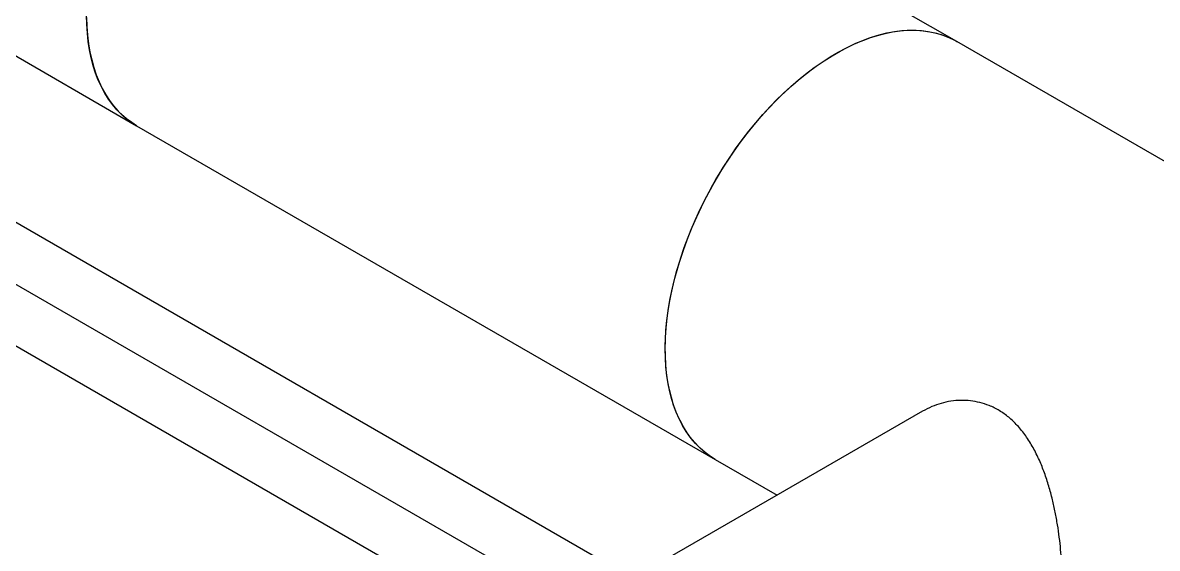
# Model space of a CAD drawing. Header units: inches. Extents: x 0.9 to 37.1, y -8.4 to 11.7.
# Drawn here: x 14.0249 to 14.3369, y 3.8975 to 4.0421 of the extents above; entities that cross this region are included whole.
import ezdxf

# ---------------------------------------------------------------- set-up
doc = ezdxf.new("R2010")
doc.units = ezdxf.units.IN
doc.header["$MEASUREMENT"] = 0

msp = doc.modelspace()

# ---------------------------------------------------------------- linework, layer by layer
at = {"color": 7, "linetype": 'Continuous', "lineweight": 25}
for p, q in [((14.28178164424515, 4.036944442456034), (14.12268261847818, 4.128790355036089)), ((13.97287305758805, 4.061919062451294), (14.05628176513907, 4.013768240501156)), ((14.1926557604132, 3.889191520990785), (13.93316176040405, 4.038994218555993)), ((14.45119264390443, 3.939145554060579), (14.28178164424515, 4.036944442456008)), ((14.17288197867128, 3.883598179882214), (13.91843036912933, 4.030489967391174)), ((14.14032431329946, 3.885382053121275), (13.90369658339463, 4.021984333934031)), ((14.05628176513907, 4.013768240501155), (14.21538079090604, 3.9219223279211)), ((14.27236458808281, 3.935206447749191), (14.19818438511447, 3.892383128095558)), ((14.21538079090604, 3.921922327921073), (14.23236705759718, 3.91211636488607))]:
    msp.add_line(p, q, dxfattribs=at)
at = {"color": 7, "linetype": 'Continuous', "lineweight": 25, "flags": 128}
for points in [[(14.05628176513907, 4.013768240501155), (14.05495479430967, 4.014598113173125), (14.05351157170263, 4.015659762568067), (14.05214625344891, 4.016841871491057), (14.05086179652382, 4.0181418797574), (14.04966098277504, 4.019556971838671), (14.04854641289776, 4.021084082960533), (14.04752050080214, 4.022719905740345), (14.04658546838534, 4.02446089735023), (14.04574334071935, 4.026303287190037), (14.04499594166519, 4.028243085053632), (14.04434488992277, 4.030276089770791), (14.04379159552519, 4.032397898306), (14.04333725678492, 4.03460391529445), (14.04298285769849, 4.036889362994572), (14.04272916581541, 4.039249291635566), (14.0425767305758, 4.041678590137497), (14.04252588212045, 4.044171997180759)], [(14.04252906068679, 4.043542928301768), (14.04260532476461, 4.041065047354399), (14.04278311369805, 4.038652603745407), (14.04306204243585, 4.036310822290453), (14.0434415068805, 4.034044774766707), (14.0439206851965, 4.031859368928511), (14.04449853959032, 4.029759337878268), (14.04517381855802, 4.027749229815606), (14.04594505959571, 4.025833398186983), (14.04681059236707, 4.024015992257095), (14.04776854232082, 4.022300948122492), (14.0488168347507, 4.020691980186867), (14.04995319928872, 4.019192573116491), (14.05117517482234, 4.017805974293193), (14.05248011482466, 4.01653518678126), (14.05386519308621, 4.01538296282347), (14.05532740983591, 4.014351797880338), (14.05628176513907, 4.013768240501156)], [(14.20162490788743, 3.952326084600704), (14.20167575634277, 3.954878200020865), (14.20182819158238, 3.957483496504223), (14.20208188346546, 3.960136331558736), (14.20243628255189, 3.9628309597344), (14.20289062129217, 3.965561545066618), (14.20344391568974, 3.968322173715599), (14.20409496743216, 3.97110686677442), (14.20484236648633, 3.973909593218), (14.20568449415231, 3.976724282964969), (14.20661952656911, 3.979544840024098), (14.20764543866473, 3.982365155696871), (14.20876000854201, 3.985179121807562), (14.20996082229079, 3.98798064393218), (14.21124527921588, 3.990763654597637), (14.2126105974696, 3.993522126422546), (14.21405382007664, 3.99625008517118), (14.2155718213382, 3.998941622692345), (14.21716131360158, 4.001590909715115), (14.21881885438047, 4.004192208473731), (14.22054085381065, 4.006739885134334), (14.2223235824248, 4.009228421996585), (14.22416317922971, 4.011652429443782), (14.22605566006834, 4.014006657615561), (14.22799692624861, 4.01628600777794), (14.22998277342024, 4.018485543366023), (14.23200890068047, 4.020600500675513), (14.23407091988882, 4.022626299179829), (14.23616436517085, 4.024558551450512), (14.23828470259024, 4.026393072659411), (14.24042733996828, 4.028125889642091), (14.24258763682955, 4.029753249502829), (14.24476091445207, 4.03127162774254), (14.24694246600047, 4.032677735892067), (14.24912756671987, 4.033968528634265), (14.25131148416868, 4.035141210399484), (14.25348948846802, 4.03619324142015), (14.25565686254557, 4.037122343231337), (14.25780891235169, 4.03792650360541), (14.25994097702572, 4.038603980910067), (14.26204843899035, 4.039153307880324), (14.26412673395223, 4.039573294796287), (14.26617136078726, 4.039863032059817), (14.26817789128903, 4.040021892164521), (14.27014197975926, 4.040049531054783), (14.27205937241968, 4.039945888870925), (14.27392591662476, 4.039711190078836), (14.27573756985538, 4.039345942983839), (14.27749040847406, 4.038850938629808), (14.27918063622267, 4.038227249085948), (14.28080459244428, 4.037476225124933), (14.28178164424515, 4.036944442456034)], [(14.21538079090604, 3.921922327921073), (14.21518548761541, 3.922036408235065), (14.21368587900732, 3.923006189610901), (14.21226184593218, 3.924098179727318), (14.21091647252853, 3.925310013576883), (14.20965267257558, 3.926639066597327), (14.2084731831826, 3.928082460355756), (14.20738055886098, 3.929637068782701), (14.20637716599169, 3.931299524942483), (14.20546517770026, 3.933066228325254), (14.20464656915025, 3.934933352644888), (14.20392311326549, 3.936896854125875), (14.20329637689033, 3.938952480261236), (14.2027677173962, 3.9410957790225), (14.20233827974184, 3.943322108501815), (14.2020089939936, 3.94562664696528), (14.20178057331106, 3.948004403295753), (14.20165351240257, 3.950450227802493), (14.20162808645377, 3.952958823374246), (14.20170435053159, 3.955524756951612), (14.20188213946502, 3.958142471293837), (14.20216106820283, 3.96080629701456), (14.20254053264748, 3.963510464860443), (14.20301971096347, 3.966249118206087), (14.20359756535729, 3.969016325738182), (14.20427284432499, 3.971806094301405), (14.20504408536269, 3.974612381878268), (14.20590961813404, 3.977429110674774), (14.2068675680878, 3.980250180283572), (14.20791586051767, 3.983069480896074), (14.20905222505569, 3.985880906534949), (14.21027420058931, 3.988678368278303), (14.21157914059163, 3.991455807446931), (14.21296421885318, 3.994207208726063), (14.21442643560288, 3.996926613193206), (14.21596262400485, 3.99960813122383), (14.21756945701707, 4.002245955246995), (14.21924345459706, 4.004834372323248), (14.22098099123881, 4.007367776517586), (14.22277830382487, 4.009840681040653), (14.2246314997764, 4.01224773013191), (14.22653656548363, 4.014583710659021), (14.22848937499846, 4.016843563408334), (14.23048569897031, 4.019022394042012), (14.23252121380601, 4.021115483698076), (14.23459151103367, 4.023118299210416), (14.23669210685052, 4.025026502926612), (14.23881845183377, 4.026835962102328), (14.24096594079367, 4.028542757851914), (14.24312992274733, 4.030143193635842), (14.24530571099171, 4.031633803266584), (14.24748859325398, 4.033011358415604), (14.24967384189722, 4.034272875605199), (14.25185672415948, 4.035415622670047), (14.25403251240386, 4.036437124674469), (14.25619649435753, 4.03733516927259), (14.25834398331743, 4.038107811499783), (14.26047032830067, 4.038753377985035), (14.26257092411752, 4.039270470575089), (14.26464122134519, 4.039657969362542), (14.26667673618088, 4.039915035111307), (14.26867306015274, 4.040041111074215), (14.27062586966756, 4.040035924198803), (14.27253093537479, 4.039899485718691), (14.27438413132632, 4.039632091129242), (14.27618144391238, 4.039234319547596), (14.27791898055413, 4.038707032458424), (14.27959297813412, 4.038051371848146), (14.28119981114635, 4.037268757731645), (14.28178164424515, 4.036944442456008)], [(14.21538079090604, 3.9219223279211), (14.21405382007664, 3.922752200593071), (14.2126105974696, 3.923813849988012), (14.21124527921588, 3.924995958911002), (14.20996082229079, 3.926295967177345), (14.20876000854201, 3.927711059258617), (14.20764543866473, 3.929238170380478), (14.20661952656911, 3.93087399316029), (14.20568449415231, 3.932614984770175), (14.20484236648633, 3.934457374609982), (14.20409496743216, 3.936397172473577), (14.20344391568974, 3.938430177190736), (14.20289062129217, 3.940551985725945), (14.20243628255189, 3.942758002714395), (14.20208188346546, 3.945043450414517), (14.20182819158238, 3.947403379055512), (14.20167575634277, 3.949832677557442), (14.20162490788743, 3.952326084600704)]]:
    msp.add_lwpolyline(points, dxfattribs=at)
at = {"color": 7, "linetype": 'Continuous', "lineweight": 25}
msp.add_open_spline([(14.30684330877471, 3.875484059495865), (14.3069980744016, 3.875559342232004), (14.30754401046825, 3.8758249022383), (14.30831085676924, 3.876678987493235), (14.30914963288562, 3.87809661225384), (14.30981037635481, 3.880002809289429), (14.31028540784838, 3.882269960643112), (14.31058636622904, 3.884873654511263), (14.31073388592156, 3.88773061394368), (14.31073625562255, 3.890776561992005), (14.31060625055502, 3.893946332709158), (14.31036110734262, 3.897163158458256), (14.30999369114151, 3.900505379948772), (14.30949847411772, 3.903932819010473), (14.30887156128838, 3.907400841111069), (14.30808410376771, 3.910972175683249), (14.30710974019333, 3.91460409372741), (14.30591869639835, 3.918243455777199), (14.30449313317569, 3.921817531548334), (14.30278856178226, 3.925257465098485), (14.30077339378823, 3.928486181865037), (14.29853815135372, 3.931283789968636), (14.29609187005747, 3.933597186142418), (14.293497736542, 3.935437834540191), (14.29083276411328, 3.93677993040374), (14.2881570900657, 3.937643444710941), (14.28553750447388, 3.938113563775736), (14.28285360178268, 3.938236595337853), (14.28014419764645, 3.938001588716676), (14.27745926242108, 3.937412498391821), (14.274826794905, 3.936517557984784), (14.27320051190029, 3.935636897047188), (14.27237391230183, 3.935189278781928)], degree=3, knots=[0, 0, 0, 0, 0.01388753340142169, 0.04898830258710387, 0.08670025729530016, 0.1245415646442107, 0.1622263082008494, 0.1970457577130677, 0.2319961602887682, 0.2668062877099988, 0.298347635364304, 0.3299916996138581, 0.3615435932266096, 0.3934983948552225, 0.4255436272766597, 0.4575117658311703, 0.4926872609475488, 0.5279613124070931, 0.563137101224998, 0.6008710818518088, 0.6387327178123496, 0.6764307395400084, 0.7110696700042654, 0.7458473335046797, 0.7804760972029969, 0.8108523058720694, 0.8413246534562254, 0.8717172441823621, 0.9034931966661178, 0.9353534193610745, 0.9671417352067684, 1, 1, 1, 1], dxfattribs=at)

doc.saveas('drawing.dxf')
